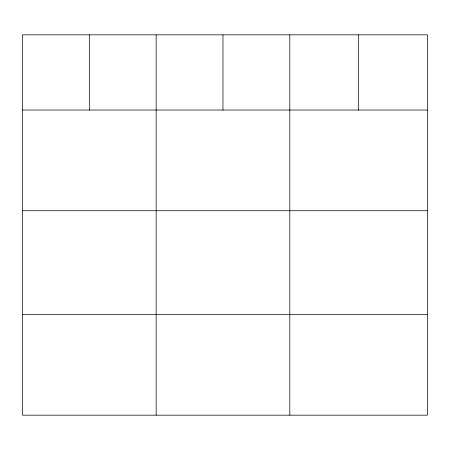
<?xml version="1.0" encoding="UTF-8"?>
<svg xmlns="http://www.w3.org/2000/svg" width="450" height="450" viewBox="0 0 450 450"><rect width="100%" height="100%" fill="white"/><g stroke="black" fill="none" stroke-linecap="round" stroke-linejoin="round"><path stroke-width="0.67" d="M427.5 210.729L427.5 34.836L22.5 34.836L22.5 415.164L427.5 415.164L427.5 210.729L22.5 210.729M22.5 110.036L427.5 110.036M22.5 314.471L427.5 314.471M358.65 34.836L358.65 110.036M289.8 34.836L289.8 415.164M222.975 34.836L222.975 110.036M156.15 34.836L156.15 415.164M89.325 34.836L89.325 110.036"/></g></svg>
